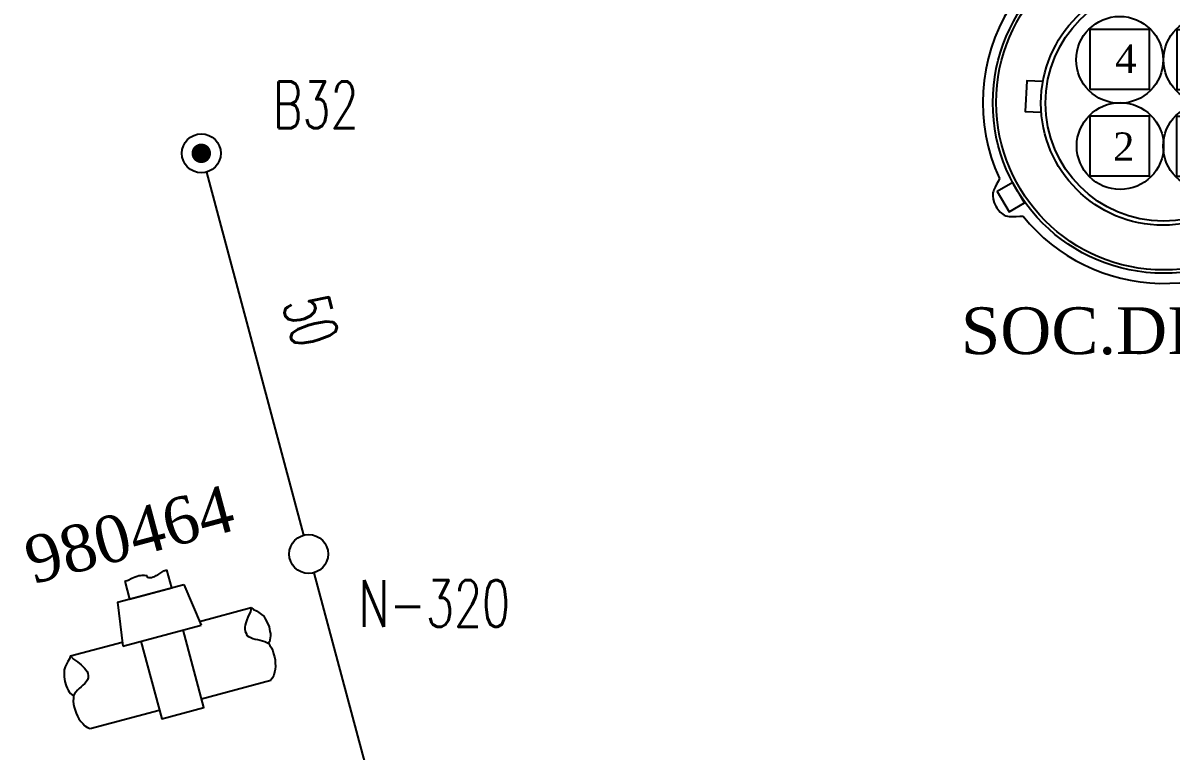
# Model space of a CAD drawing. Header units: millimetres. Extents: x -78 to 6757, y -2226 to 2184.
# Drawn here: x 1916.7 to 2064, y 1380.5 to 1473.9 of the extents above; entities that cross this region are included whole.
import ezdxf

# ---------------------------------------------------------------- set-up
doc = ezdxf.new("R2010")
doc.units = ezdxf.units.MM
for name, color, linetype in [('COVERINGS', 7, 'Continuous'), ('LAYER_0', 7, 'Continuous'), ('SELECTION', 7, 'Continuous'), ('SYMBOLS', 7, 'Continuous')]:
    doc.layers.add(name, color=color, linetype=linetype)
doc.styles.add('HS-BUNDLE-DIMENSION', font='ROMANS.SHX', dxfattribs={"width": 0.6, "height": 6})
doc.styles.add('HS-NODE', font='ROMANS.SHX', dxfattribs={"width": 0.7, "height": 6})
doc.styles.get("Standard").update_dxf_attribs({"font": 'TIMES.TTF'})
doc.linetypes.add('20739101', pattern='A,0.0001,-0.2,[132,ltypeshp.shx,S=0.2,R=0,X=-0.2,Y=0],-0.2', length=0.4001)
doc.linetypes.add('ZIPPED_TUBE', pattern='A,0.0001,-0.25,["~",Standard,S=1,R=0,X=-0.3,Y=-0.6],-0.25', length=0.5001)

# ---------------------------------------------------------------- blocks, each defined once
blk = doc.blocks.new('498003180A', base_point=(148.73, 107.2))
at = {"layer": 'COVERINGS', "color": 7}
for points in [[(133.73, 109.16), (133.45, 108.77), (133.09, 108.42), (132.77, 108.04), (132.44, 107.67), (132.16, 107.29), (132.05, 106.82), (131.89, 106.18), (131.78, 105.41), (131.83, 104.69), (131.86, 104.33), (131.93, 103.98), (132.05, 103.67), (132.18, 103.36), (132.36, 103.09), (132.61, 102.87)], [(133.73, 109.16), (134.05, 108.53), (134.58, 107.93), (135.01, 107.31), (135.22, 107.01), (135.41, 106.69), (135.53, 106.37), (135.64, 106.05), (135.69, 105.72), (135.62, 105.38), (135.56, 105.02), (135.35, 104.75), (135.07, 104.52), (134.79, 104.29), (134.44, 104.11), (134.08, 103.92), (133.73, 103.73), (133.37, 103.55), (133.07, 103.32), (132.77, 103.1), (132.53, 102.84), (132.43, 102.49), (132.29, 102.05), (132.21, 101.56), (132.19, 101.06), (132.17, 100.56), (132.22, 100.05), (132.33, 99.554), (132.43, 99.06), (132.6, 98.586), (132.83, 98.163), (133.07, 97.741), (133.37, 97.371), (133.73, 97.084)], [(163.73, 109.16), (163.42, 108.53), (162.88, 107.93), (162.45, 107.31), (162.24, 107.01), (162.05, 106.69), (161.93, 106.37), (161.82, 106.05), (161.77, 105.72), (161.84, 105.38), (161.9, 105.02), (162.11, 104.75), (162.39, 104.52), (162.67, 104.29), (163.02, 104.11), (163.38, 103.92), (163.73, 103.73), (164.1, 103.55), (164.39, 103.32), (164.69, 103.1), (164.93, 102.84), (165.04, 102.49), (165.17, 102.05), (165.25, 101.56), (165.27, 101.06), (165.29, 100.56), (165.24, 100.05), (165.14, 99.554), (165.03, 99.06), (164.86, 98.586), (164.63, 98.163), (164.39, 97.741), (164.1, 97.371), (163.73, 97.084)], [(163.73, 109.16), (164.01, 108.77), (164.37, 108.42), (164.7, 108.04), (165.02, 107.67), (165.3, 107.29), (165.41, 106.82), (165.57, 106.18), (165.68, 105.41), (165.63, 104.69), (165.6, 104.33), (165.53, 103.98), (165.41, 103.67), (165.28, 103.36), (165.1, 103.09), (164.85, 102.87)]]:
    blk.add_lwpolyline(points, dxfattribs=at)
at = {"layer": 'SELECTION', "color": 7}
for points in [[(145.23, 118.51), (145.81, 118.51), (146.43, 118.64), (147.03, 118.71), (147.33, 118.74), (147.62, 118.76), (147.91, 118.73), (148.19, 118.71), (148.47, 118.64), (148.73, 118.51), (148.89, 118.43), (148.88, 118.15), (149.05, 118.09), (149.29, 117.98), (149.55, 117.95), (149.81, 117.96), (150.07, 117.98), (150.33, 118.04), (150.6, 118.11), (151.14, 118.26), (151.69, 118.47), (152.22, 118.5)], [(145.23, 118.51), (145.23, 115.51), (152.23, 115.51), (152.23, 118.51)], [(143.23, 115.51), (142.23, 108.51)], [(143.23, 115.51), (154.23, 115.51)], [(154.23, 115.51), (155.23, 108.51)], [(133.73, 109.16), (142.32, 109.16)], [(155.14, 109.16), (163.73, 109.16)], [(142.23, 108.51), (155.23, 108.51)], [(145.23, 108.51), (145.23, 95.62), (152.23, 95.62), (152.23, 108.51)], [(133.73, 97.084), (145.23, 97.084)], [(152.23, 97.084), (163.73, 97.084)]]:
    blk.add_lwpolyline(points, dxfattribs=at)
blk = doc.blocks.new('498003180')
at = {"layer": 'SYMBOLS', "color": 0, "xscale": 0.8000000000000007, "yscale": 0.7999999999999972, "zscale": 0.8}
blk.add_blockref('498003180A', (104.79, -203.32), dxfattribs=at)
at = {"layer": 'LAYER_0', "color": 7, "linetype": 'Continuous', "insert": (90.52, -185.63), "char_height": 6, "width": 590.658, "attachment_point": 1}
blk.add_mtext('{\\fTimes New Roman|b0|i0|c0|p18;980464}', dxfattribs=at)
blk = doc.blocks.new('A$C07237456')
at = {"layer": 'LAYER_0', "color": 7}
for points in [[(26.68, 58.08), (26.96, 58.36), (27.18, 58.7), (27.43, 59.02), (27.56, 59.17), (27.69, 59.32), (27.84, 59.44), (27.98, 59.56), (28.14, 59.66), (28.33, 59.73), (28.6, 59.81), (28.88, 59.86), (29.17, 59.88), (29.46, 59.9), (29.76, 59.88), (30.05, 59.83), (30.34, 59.78), (30.63, 59.71), (30.91, 59.61), (31.19, 59.5), (31.45, 59.38), (31.7, 59.23), (31.86, 59.13), (31.99, 58.98), (32.1, 58.82), (32.21, 58.65), (32.3, 58.46), (32.39, 58.27), (32.47, 58.08), (32.56, 57.89), (32.67, 57.73), (32.79, 57.57), (32.92, 57.43), (33.09, 57.34)], [(28.08, 59.15), (27.88, 56.86), (30.91, 56.6), (31.11, 58.89), (28.08, 59.15)], [(35.32, 48.55), (36.12, 50.43), (32.5, 51.96), (31.7, 50.08)], [(18.22, 36.64), (25.86, 36.64), (25.86, 44.29), (18.22, 44.29), (18.22, 36.64)], [(29.37, 36.61), (37.02, 36.61), (37.02, 44.25), (29.37, 44.25), (29.37, 36.61)], [(12.18, 37.62), (10.15, 37.72), (9.94, 33.79), (11.98, 33.69)], [(18.23, 25.53), (25.87, 25.53), (25.87, 33.17), (18.23, 33.17), (18.23, 25.53)], [(29.32, 25.51), (36.97, 25.51), (36.97, 33.15), (29.32, 33.15), (29.32, 25.51)], [(6.62, 25.19), (6.48, 24.82), (6.26, 24.47), (6.08, 24.1), (5.99, 23.92), (5.91, 23.74), (5.85, 23.55), (5.8, 23.36), (5.77, 23.17), (5.78, 22.97), (5.82, 22.53), (5.95, 22.06), (6.17, 21.65), (6.28, 21.44), (6.41, 21.24), (6.56, 21.07), (6.71, 20.89), (6.88, 20.74), (7.06, 20.62), (7.25, 20.49), (7.45, 20.42), (7.66, 20.37), (7.87, 20.33), (8.09, 20.31), (8.32, 20.31), (8.77, 20.31), (9.24, 20.36), (9.68, 20.34)], [(8.33, 24.69), (6.34, 23.54), (7.86, 20.91), (9.85, 22.06), (8.33, 24.69)], [(45.07, 19.63), (45.41, 19.58), (45.75, 19.44), (46.09, 19.34), (46.26, 19.3), (46.43, 19.26), (46.59, 19.25), (46.76, 19.24), (46.93, 19.26), (47.09, 19.31), (47.29, 19.39), (47.49, 19.5), (47.68, 19.64), (47.86, 19.77), (48.04, 19.93), (48.19, 20.11), (48.34, 20.29), (48.47, 20.49), (48.58, 20.69), (48.69, 20.9), (48.76, 21.11), (48.81, 21.33), (48.86, 21.55), (48.8, 21.77), (48.7, 22), (48.59, 22.23), (48.44, 22.46), (48.3, 22.68), (48.17, 22.91), (48.04, 23.12), (47.98, 23.33), (47.92, 23.54), (47.93, 23.74), (48.06, 23.92)], [(34.17, 20.72), (35.16, 18.94), (38.6, 20.85), (37.61, 22.63)], [(44.7, 21.04), (46.58, 19.72), (48.32, 22.21), (46.44, 23.53), (44.7, 21.04)]]:
    blk.add_lwpolyline(points, dxfattribs=at)
for centre, radius in [((27.67, 34.91), 21.88), ((27.71, 34.95), 21.49), ((27.62, 34.85), 15.66), ((27.68, 34.86), 15.15), ((22.05, 40.41), 5.57), ((33.24, 40.41), 5.57), ((22.12, 29.35), 5.57), ((33.21, 29.33), 5.57)]:
    blk.add_circle(centre, radius, dxfattribs=at)
for centre, radius, start, end in [((27.65, 34.93), 23.16, 91.571, 204.83), ((27.71, 34.93), 23.14, 331.52, 77.384), ((27.69, 34.86), 23.13, 218.82, 318.78)]:
    blk.add_arc(centre, radius, start, end, dxfattribs=at)
at = {"layer": 'LAYER_0', "color": 7, "linetype": 'Continuous', "width": 590.658, "attachment_point": 1}
for s, insert, char_height in [('{\\fTimes New Roman|b0|i0|c0|p18;984849}', (15.36, 68.82), 6), ('{\\fTimes New Roman|b0|i0|c0|p18;4}', (21.47, 42.38), 3.64), ('{\\fTimes New Roman|b0|i0|c0|p18;1}', (32.49, 42.38), 3.64), ('{\\fTimes New Roman|b0|i0|c0|p18;2}', (21.2, 31.1), 3.64), ('{\\fTimes New Roman|b0|i0|c0|p18;3}', (32.49, 31.37), 3.64), ('{\\fTimes New Roman|b0|i0|c0|p18;SOC.DIN.4x2.5}', (1.7, 8.67), 6)]:
    blk.add_mtext(s, dxfattribs=dict(at, insert=insert, char_height=char_height))
blk = doc.blocks.new('418615200')
at = {"layer": 'LAYER_0', "color": 7, "linetype": 'Continuous'}
blk.add_blockref('A$C07237456', (226.59, 59.81), dxfattribs=at)

msp = doc.modelspace()

# ---------------------------------------------------------------- linework, layer by layer
at = {"color": 7, "linetype": 'Continuous'}
msp.add_lwpolyline([(1938.99, 1457.13, 1.25, 1.25, 1), (1940.24, 1457.13, 1.25, 1.25, 1)], format="xyseb", close=True, dxfattribs=at)
at = {"color": 7, "linetype": '20739101', "ltscale": 8}
for points in [[(1940.27, 1454.71), (1952.74, 1408.14)], [(1954.04, 1403.32), (1983.76, 1292.38)]]:
    msp.add_lwpolyline(points, dxfattribs=at)
at = {"color": 7, "linetype": 'Continuous'}
for centre in [(1939.62, 1457.13), (1953.39, 1405.73)]:
    msp.add_circle(centre, 2.5, dxfattribs=at)

# ---------------------------------------------------------------- block references
at = {"linetype": 'ZIPPED_TUBE'}
msp.add_blockref('418615200', (1808.75, 1368.9), dxfattribs=at)
at = {"linetype": 'ZIPPED_TUBE', "rotation": 15.00001714302718}
msp.add_blockref('498003180', (1781, 1563.52), dxfattribs=at)

# ---------------------------------------------------------------- texts
at = {"color": 5, "linetype": 'Continuous', "style": 'HS-NODE', "width": 0.7}
for s, p in [('B32', (1948.81, 1460.35)), ('N-320', (1959.78, 1396.39))]:
    msp.add_text(s, height=6, dxfattribs=at).set_placement(p)
at = {"color": 1, "linetype": 'Continuous', "ltscale": 8, "style": 'HS-BUNDLE-DIMENSION', "width": 0.6}
msp.add_text('50', height=6, rotation=285, dxfattribs=at).set_placement((1949.96, 1437.86))

doc.saveas('drawing.dxf')
